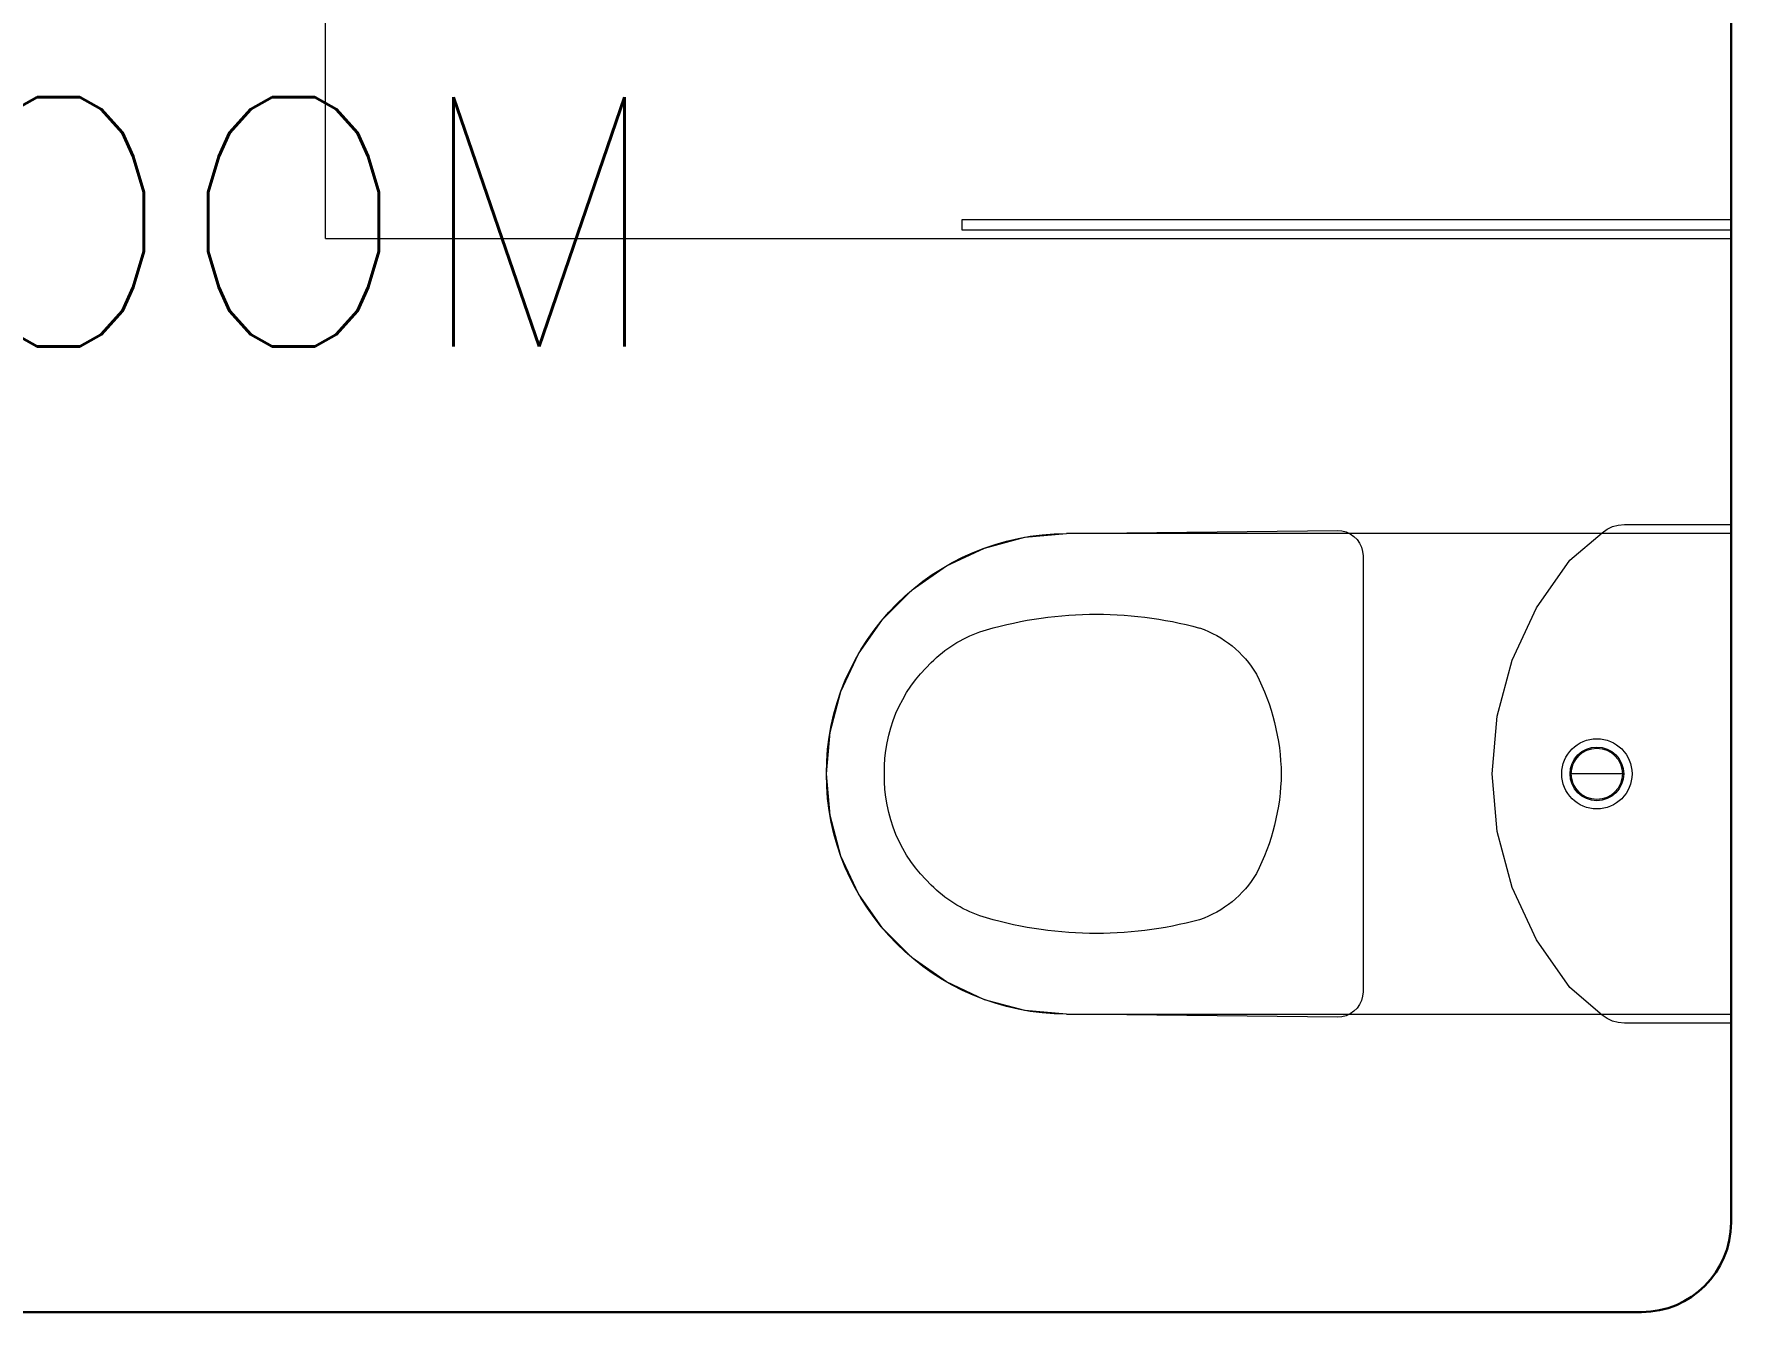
# Model space of a CAD drawing. Header units: metres. Extents: x -44 to 358, y -246 to 48.
# Drawn here: x 88.285 to 89.613, y -110.314 to -109.314 of the extents above; entities that cross this region are included whole.
import ezdxf

# ---------------------------------------------------------------- set-up
doc = ezdxf.new("R2010")
doc.units = ezdxf.units.M
doc.header["$LTSCALE"] = 0.3
doc.layers.add('A-WALL', color=7, linetype='Continuous', lineweight=30)
doc.layers.add('baños', color=141, linetype='Continuous', lineweight=0)
doc.layers.add('TEXTOS', color=4, linetype='Continuous')

# ---------------------------------------------------------------- blocks, each defined once
blk = doc.blocks.new('Caroma_ToiletSuites')
at = {"layer": 'baños'}
for p, q in [((-32.6, 705.1), (-64.3, 696.7)), ((0, 708), (-32.6, 705.1)), ((32.6, 705.1), (0, 708)), ((64.3, 696.7), (32.6, 705.1)), ((-64.3, 696.7), (-94, 682.8)), ((94, 682.8), (64.3, 696.7)), ((-94, 682.8), (-120.8, 664)), ((120.8, 664), (94, 682.8)), ((-120.8, 664), (-144, 640.8)), ((144, 640.8), (120.8, 664)), ((-144, 640.8), (-162.8, 614)), ((162.8, 614), (144, 640.8)), ((-162.8, 614), (-176.7, 584.3)), ((176.7, 584.3), (162.8, 614)), ((-176.7, 584.3), (-185.1, 552.6)), ((185.1, 552.6), (176.7, 584.3)), ((-185.1, 552.6), (-188, 520)), ((188, 520), (185.1, 552.6)), ((-188, 520), (-190.5, 308)), ((-188, 0), (-188, 520)), ((188, 520), (188, 0)), ((190.5, 308), (188, 520)), ((-190.5, 308), (-190.2, 304.5)), ((190.2, 304.5), (190.5, 308)), ((-190.2, 304.5), (-189.3, 301.2)), ((-189.3, 301.2), (-187.8, 298)), ((-187.8, 298), (-185.8, 295.1)), ((-185.8, 295.1), (-183.4, 292.7)), ((-183.4, 292.7), (-180.5, 290.7)), ((180.5, 290.7), (183.4, 292.7)), ((183.4, 292.7), (185.8, 295.1)), ((185.8, 295.1), (187.8, 298)), ((187.8, 298), (189.3, 301.2)), ((189.3, 301.2), (190.2, 304.5)), ((-180.5, 290.7), (-177.3, 289.2)), ((-177.3, 289.2), (-174, 288.3)), ((-174, 288.3), (-170.5, 288)), ((-170.5, 288), (170.5, 288)), ((170.5, 288), (174, 288.3)), ((174, 288.3), (177.3, 289.2)), ((177.3, 289.2), (180.5, 290.7)), ((0, 187), (-45.1, 183.1)), ((45.1, 183.1), (0, 187)), ((-45.1, 183.1), (-88.9, 171.3)), ((88.9, 171.3), (45.1, 183.1)), ((-88.9, 171.3), (-130, 152.2)), ((130, 152.2), (88.9, 171.3)), ((-130, 152.2), (-167.1, 126.2)), ((167.1, 126.2), (130, 152.2)), ((-167.1, 126.2), (-188.7, 100.9)), ((0, 85), (0, 125)), ((188.7, 100.9), (167.1, 126.2)), ((-191.4, 97), (-193.4, 92.7)), ((-188.7, 100.9), (-191.4, 97)), ((191.4, 97), (188.7, 100.9)), ((193.4, 92.7), (191.4, 97)), ((-194.6, 88.2), (-195, 83.5)), ((-195, 83.5), (-195, 0)), ((-193.4, 92.7), (-194.6, 88.2)), ((194.6, 88.2), (193.4, 92.7)), ((195, 83.5), (194.6, 88.2)), ((195, 0), (195, 83.5)), ((-195, 0), (195, 0)), ((188, 0), (-188, 0))]:
    blk.add_line(p, q, dxfattribs=at)
for centre, radius, start, end in [((0, 520), 188, 0, 180), ((-2.7, 547.4), 115.2, 88.6565, 137.0404), ((2.7, 547.4), 115.2, 42.9609, 91.3415), ((-18.8, 556.1), 97.6, 134.3372, 160.9897), ((18.8, 556.1), 97.6, 19.01, 45.6643), ((183, 496.7), 307.9, 162.7713, 195.2143), ((-183, 496.7), 307.9, 344.7852, 17.2286), ((-36.1, 442.4), 82.4, 198.763, 239.3582), ((36.1, 442.4), 82.4, 300.6412, 341.2351), ((2.9, 529.9), 177.9, 242.916, 269.0659), ((-2.9, 529.9), 177.9, 270.9339, 297.0836), ((0, 105), 27.5, 0, 180), ((0, 105), 21, 0, 180), ((0, 105), 20, 0, 180), ((0, 105), 27.5, 180, 0), ((0, 105), 21, 180, 0), ((0, 105), 20, 180, 0)]:
    blk.add_arc(centre, radius, start, end, dxfattribs=at)
blk = doc.blocks.new('PL MUEBLES 2N NASAS 09')
at = {"layer": 'A-WALL', "color": 2}
for p, q in [((221.6618, 43.2362), (221.6618, 41.3762)), ((218.7818, 41.3062), (221.5918, 41.3062))]:
    blk.add_line(p, q, dxfattribs=at)
blk.add_arc((221.5918, 41.3762), 0.07, 270, 0, dxfattribs=at)
at = {"layer": 'baños', "color": 2}
for q in [(220.5618, 43.3062), (221.6618, 42.1462)]:
    blk.add_line((220.5618, 42.1462), q, dxfattribs=at)
blk.add_lwpolyline([(221.6618, 42.1608), (221.0597, 42.1608), (221.0597, 42.153), (221.6618, 42.153)], close=True, dxfattribs=at)
at = {"layer": 'baños', "color": 2, "xscale": -0.000999999934791, "yscale": 0.000999999934791, "rotation": 90}
blk.add_blockref('Caroma_ToiletSuites', (221.6618, 41.7273), dxfattribs=at)
at = {"layer": 'TEXTOS', "color": 2, "insert": (219.4419, 41.7366), "char_height": 0.195, "width": 1.854973, "attachment_point": 7}
blk.add_mtext('{\\Fromans|c0;BATHROOM\\P3}', dxfattribs=at)

msp = doc.modelspace()

# ---------------------------------------------------------------- block references
msp.add_blockref('PL MUEBLES 2N NASAS 09', (-132.0484004, -151.6197483))

doc.saveas('drawing.dxf')
